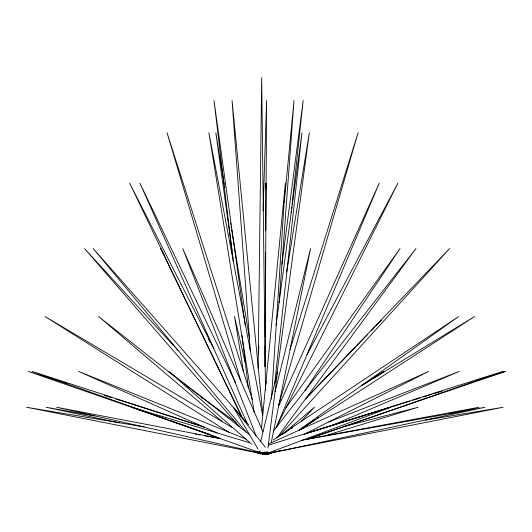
<?xml version="1.0" encoding="UTF-8"?>
<svg xmlns="http://www.w3.org/2000/svg" width="532" height="532" viewBox="0 0 532 532"><rect width="100%" height="100%" fill="white"/><g stroke="black" fill="none" stroke-linecap="round" stroke-linejoin="round"><path stroke-width="0.8" d="M265.056 366.501L265.155 345.753M265.202 336.623L265.621 252.793M265.734 230.389L265.973 183.075L265.747 188.887M265.082 366.94L266.599 100.568L263.107 210.845M258.113 368.51L261.671 77.725L265.488 390.116M258.565 354.285L258.831 346M271.46 399.027L285.385 183.075L261.392 428.938M279.12 302.615L279.24 300.959M279.36 299.303L294.016 100.568L284.241 202.293M258.738 451.868L259.111 452.719M291.184 212.72L291.356 211.071M291.622 208.597L291.802 206.948M292.061 204.474L303.167 100.568L281.927 264.271M274.698 383.678L301.983 132.741L276.574 321.188M267.968 448.024L277.584 371.429L260.747 441.214M276.022 325.305L276.354 322.838M276.321 377.966L276.547 376.324M276.879 373.85L309.345 132.741L286.682 271.985M265.84 384.749L266.313 381.471M271.253 442.558L310.555 248.557L275.13 391.618M278.608 405.311L358.096 132.741L289.987 349.65M263.533 454.055L263.626 452.945M276.068 427.934L379.309 183.075L279.021 405.291M259.895 450.611L259.277 452.772L259.742 453.51L260.653 453.849L263.22 453.211L262.323 453.084M276.407 427.123L397.923 183.075L307.117 354.578M265.102 452.925L263.885 454.275L262.429 453.563M259.589 451.635L263.107 453.849L264.364 451.754M262.735 452.925L263.187 454.182M263.52 453.211L263.107 453.849M305.082 390.541L400.037 248.557L285.864 407.891M277.032 437.716L415.984 248.557L273.468 430.893M278.522 436.739L449.593 248.557L305.933 398.461M265.9 452.945L264.204 454.055M301.418 421.098L314.419 407.279L282.805 434.112M305.361 399.02L355.516 347.017M356.673 345.827L367.625 334.468M371.083 330.884L374.541 327.293M375.698 326.103L381.457 320.124M267.317 451.488L265.169 453.084L263.726 453.164M266.998 452.925L265.947 453.836L263.393 454.182M299.104 429.962L458.651 316.54L273.155 440.064M300.873 429.583L315.15 419.575M317.185 418.145L318.548 417.194M374.282 378.106L383.798 371.429L362.099 385.168M264.697 453.51L266.266 454.055L266.751 453.729M299.297 430.275L474.544 316.54L362.033 385.348M267.569 452.945L264.863 454.055M271.453 452.925L268.341 454.275L265.382 453.563M265.973 453.51L264.557 453.749M279.945 435.542L288.437 430.348M291.27 428.619L292.686 427.755M269.471 452.925L267.968 453.836L264.69 454.182M262.509 453.836L266 454.182L267.177 453.563L263.885 454.275M269.259 452.945L266.106 454.055L264.63 453.869M271.619 452.945L268.327 454.055L266.685 453.869M304.045 434.385L428.692 371.429L269.092 443.741M330.897 425.866L459.296 371.429L328.69 421.942M268.72 452.433L267.177 453.084L264.018 453.164M265.122 454.182L260.826 453.47M268.294 452.965L265.155 454.055L264.67 453.729M306.751 439.605L502.933 371.429L305.428 433.839M309.079 438.494L505.4 371.429L477.689 380.054M305.88 433.52L409.6 401.248M412.766 400.257L419.888 398.042M423.06 397.058L431.765 394.345M433.354 393.853L442.059 391.14M268.401 445.151L390.761 407.279L264.75 454.275M264.677 454.275L267.064 453.543L265.521 454.275M325.85 435.528L418.006 407.279L344.849 426.325M263.134 453.749L262.17 453.51M271.187 452.679L274.432 451.967M276.061 451.615L279.307 450.903M448.968 413.843L479.006 407.279L309.531 438.654M263.127 454.275L503.106 407.279L425.407 420.154M301.065 440.423L484.991 407.279L265.395 454.182L262.07 453.836M261.87 453.344L262.934 453.164L261.352 453.344L259.057 452.433M260.693 452.719L261.697 452.719M264.411 453.836L266.672 454.275M144.278 426.923L26.6 407.279L257.568 452.832M94.53 415.971L46.264 407.279L119.248 422.854M195.151 434.092L196.787 434.385M198.423 434.677L200.059 434.97M204.148 435.708L208.238 436.446M209.874 436.739L218.871 438.361M262.057 453.729L263.214 453.949M220.587 438.541L56.705 407.279L259.044 452.818M258.991 453.51L260.427 453.849L263.021 453.211L261.338 453.749L258.02 453.51L256.338 451.754M249.561 442.704L131.81 407.279L258.539 452.173M67.118 383.665L28.389 371.429L208.956 434.145M104.265 395.396L111.374 397.643M116.116 399.14L203.842 426.85M204.734 427.389L32.146 371.429L148.714 412.879M154.972 415.106L166.709 419.283M170.619 420.672L219.124 437.922M246.363 439.246L78.61 371.429L217.216 432.902M257.781 452.433L259.297 453.084M232.491 427.701L45.054 316.54L228.64 432.15M266.266 454.055L265.88 453.198M186.32 385.7L236.122 422.594M249.541 434.664L168.857 371.429L251.616 444.187M174.297 376.257L98.633 316.54L221.837 421.284M179.517 380.373L182.782 382.947M184.085 383.978L185.389 385.008M201.043 397.364L202.346 398.395M257.847 451.901L259.742 453.51M175.394 347.609L84.495 248.557L239.48 426.817M176.518 348.832L178.2 350.668M248.697 424.775L93.233 248.557L246.728 432.769M256.883 451.754L257.741 452.772M265.295 447.259L233.402 407.279L257.894 448.868M265.601 453.563L266.033 454.182M262.855 453.198L263.247 453.869M164.162 255.147L160.684 248.557L241.761 416.589M208.265 338.658L210.2 342.322M213.864 348.62L129.609 183.075L241.827 417.254M233.96 379.422L139.869 183.075L246.934 422.834M234.678 380.925L235.397 382.422M262.988 431.811L182.749 248.557L255.952 435.455M252.348 399.479L167.041 132.741L240.77 380.826M245.192 362.671L234.565 316.54L243.41 371.442M262.668 415.505L208.877 132.741L254.263 412.726M223.586 180.282L215.819 132.741L232.171 251.151M223.859 181.924L224.258 184.378M224.531 186.02L224.797 187.656M230.555 222.908L230.828 224.544M231.094 226.186L231.36 227.822M231.633 229.465L249.588 339.303M245.319 326.01L213.997 100.568L232.81 258.047M232.398 252.793L232.737 255.26M232.963 256.903L233.189 258.552M233.009 259.696L233.202 261.345M242.067 335.552L248.371 388.32M262.801 413.923L232.058 100.568L250.326 350.701"/></g></svg>
